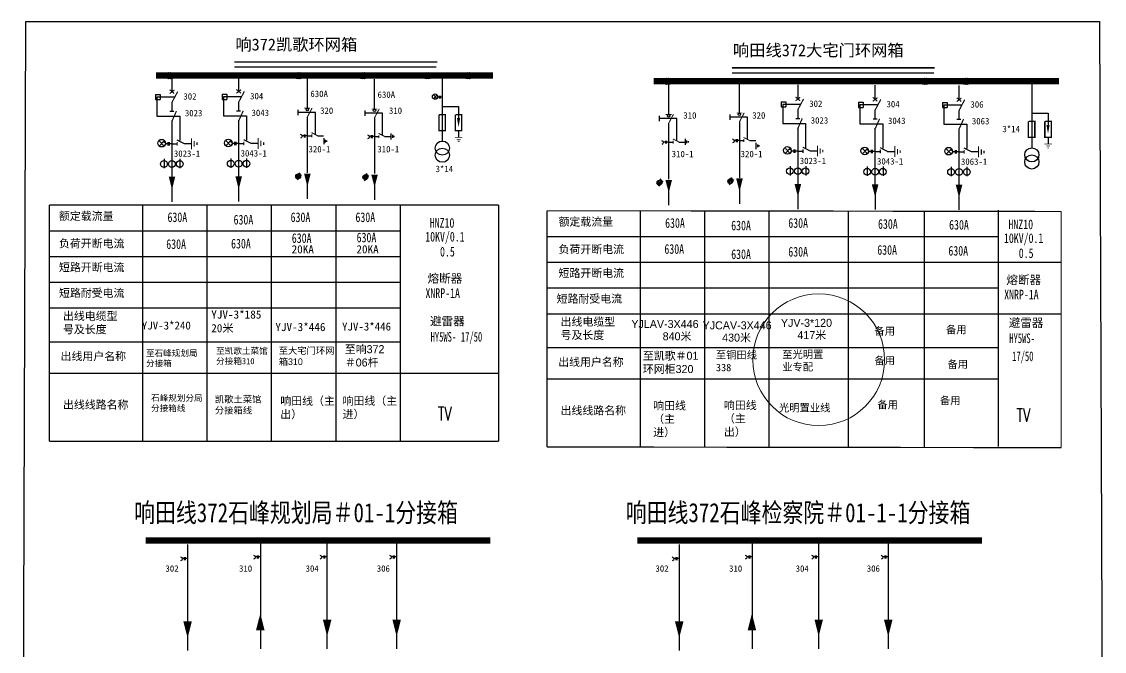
# Model space of a CAD drawing. Header units: millimetres. Extents: x 4946 to 5210, y 2632 to 2947.
# Drawn here: x 4945.8 to 5210.4, y 2792.6 to 2946.6 of the extents above; entities that cross this region are included whole.
import ezdxf

# ---------------------------------------------------------------- set-up
doc = ezdxf.new("R2010")
doc.units = ezdxf.units.MM
doc.linetypes.add('ACAD_ISO02W100', pattern=[15, 12, -3])
doc.layers.add('1', color=7, linetype='Continuous')
doc.styles.add('_txtstyle_1.50_0_0', font='simsun.ttc', dxfattribs={"height": 1.5})
doc.styles.add('_txtstyle_1.95_0_0', font='simsun.ttc', dxfattribs={"height": 1.95451})
doc.styles.add('_txtstyle_2.00_0_0', font='simsun.ttc', dxfattribs={"height": 2})
doc.styles.add('_txtstyle_2.91_0_0', font='simsun.ttc', dxfattribs={"height": 2.913084})
doc.styles.add('_txtstyle_200.00_0_0200', font='simsun.ttc', dxfattribs={"height": 200})
doc.styles.add('DXFS', font='txt.shx', dxfattribs={"width": 0.7, "bigfont": 'hztxt.shx'})
doc.styles.add('ST', font='', dxfattribs={"width": 0.8})
doc.styles.get('ST').set_extended_font_data('SimSun')

# ---------------------------------------------------------------- blocks, each defined once
blk = doc.blocks.new('JD')
for points in [[(-2, 0.2), (-2, -0.2), (2, 0.2), (2, -0.2)], [(1, -1.2), (1, -0.8), (-1, -1.2), (-1, -0.8)], [(-0.5, -1.8), (-0.5, -2.2), (0.5, -1.8), (0.5, -2.2)]]:
    blk.add_trace(points)

msp = doc.modelspace()

# ---------------------------------------------------------------- linework, layer by layer
for p, q in [((4982.54, 2932.94), (4982.54, 2929.46)), ((4998.83, 2933.01), (4998.83, 2929.53)), ((5015.58, 2932.76), (5015.58, 2925.48)), ((5031.99, 2932.57), (5031.99, 2925.29)), ((5048.59, 2932.89), (5048.59, 2917.34)), ((5103.86, 2931.23), (5103.86, 2923.95)), ((5121.15, 2931.59), (5121.15, 2924.31)), ((5135.44, 2931.16), (5135.44, 2927.68)), ((5154.32, 2931.05), (5154.32, 2927.58)), ((5174.82, 2930.98), (5174.82, 2927.5)), ((5192.6, 2931.25), (5192.6, 2915.7)), ((4978.51, 2928.81), (4979.65, 2928.81)), ((4978.51, 2928.81), (4978.51, 2927.55)), ((4978.87, 2928.15), (4978.87, 2923.51)), ((4983.11, 2928.15), (4978.87, 2928.15)), ((4979.65, 2928.81), (4979.65, 2927.55)), ((4994.81, 2928.88), (4995.94, 2928.88)), ((4994.81, 2928.88), (4994.81, 2927.62)), ((4999.4, 2928.22), (4995.17, 2928.22)), ((4995.17, 2928.22), (4995.17, 2923.58)), ((4995.94, 2928.88), (4995.94, 2927.62)), ((4978.51, 2927.55), (4979.65, 2927.55)), ((4982.54, 2926.89), (4982.54, 2924.77)), ((4994.81, 2927.62), (4995.94, 2927.62)), ((4998.83, 2926.96), (4998.83, 2924.84)), ((5048.57, 2925.91), (5052.58, 2925.91)), ((5052.58, 2925.91), (5052.58, 2922.98)), ((5131.41, 2927.03), (5131.41, 2925.77)), ((5131.41, 2927.03), (5132.55, 2927.03)), ((5131.41, 2925.77), (5132.55, 2925.77)), ((5136.01, 2926.37), (5131.77, 2926.37)), ((5131.77, 2926.37), (5131.77, 2921.73)), ((5132.55, 2927.03), (5132.55, 2925.77)), ((5150.29, 2926.92), (5150.29, 2925.66)), ((5150.29, 2926.92), (5151.43, 2926.92)), ((5150.29, 2925.66), (5151.43, 2925.66)), ((5154.89, 2926.27), (5150.65, 2926.27)), ((5150.65, 2926.27), (5150.65, 2921.62)), ((5151.43, 2926.92), (5151.43, 2925.66)), ((5170.79, 2926.84), (5170.79, 2925.59)), ((5170.79, 2926.84), (5171.92, 2926.84)), ((5170.79, 2925.59), (5171.92, 2925.59)), ((5175.38, 2926.19), (5171.15, 2926.19)), ((5171.15, 2926.19), (5171.15, 2921.55)), ((5171.92, 2926.84), (5171.92, 2925.59)), ((4978.87, 2923.51), (4984.46, 2923.51)), ((4984.46, 2923.51), (4984.46, 2917.57)), ((4995.17, 2923.58), (5000.75, 2923.58)), ((5000.75, 2923.58), (5000.75, 2917.64)), ((5015.63, 2923.34), (5015.63, 2909.64)), ((5032.04, 2923.14), (5032.04, 2909.45)), ((5135.44, 2925.11), (5135.44, 2922.99)), ((5154.32, 2925), (5154.32, 2922.88)), ((5174.82, 2924.93), (5174.82, 2922.81)), ((5192.59, 2924.27), (5196.59, 2924.27)), ((5196.59, 2924.27), (5196.59, 2921.34)), ((4982.54, 2922.43), (4982.54, 2908.62)), ((4998.83, 2922.5), (4998.83, 2908.69)), ((5103.91, 2921.81), (5103.91, 2908.11)), ((5121.2, 2922.17), (5121.2, 2908.47)), ((5131.77, 2921.73), (5137.36, 2921.73)), ((5135.44, 2920.65), (5135.44, 2906.84)), ((5137.36, 2921.73), (5137.36, 2915.79)), ((5150.65, 2921.62), (5156.24, 2921.62)), ((5154.32, 2920.54), (5154.32, 2906.74)), ((5156.24, 2921.62), (5156.24, 2915.68)), ((5171.15, 2921.55), (5176.74, 2921.55)), ((5174.82, 2920.47), (5174.82, 2906.66)), ((5176.74, 2921.55), (5176.74, 2915.61)), ((5015.63, 2918.69), (5016.72, 2918.69)), ((5018.14, 2918.72), (5019.62, 2918.72)), ((5032.04, 2918.5), (5033.13, 2918.5)), ((5034.55, 2918.53), (5036.03, 2918.53)), ((5052.58, 2919.9), (5052.58, 2918.39)), ((5121.2, 2917.52), (5122.28, 2917.52)), ((5123.71, 2917.55), (5125.19, 2917.55)), ((5196.59, 2918.26), (5196.59, 2916.75)), ((4982.54, 2916.76), (4983.85, 2916.76)), ((4985.55, 2916.8), (4987.33, 2916.8)), ((4998.83, 2916.83), (5000.14, 2916.83)), ((5001.85, 2916.87), (5003.62, 2916.87)), ((5103.91, 2917.16), (5105, 2917.16)), ((5106.42, 2917.19), (5107.9, 2917.19)), ((5135.44, 2914.98), (5136.75, 2914.98)), ((5138.45, 2915.02), (5140.23, 2915.02)), ((5154.32, 2914.87), (5155.63, 2914.87)), ((5157.33, 2914.91), (5159.11, 2914.91)), ((5177.83, 2914.84), (5179.61, 2914.84)), ((4980.66, 2913.07), (4980.66, 2910.77)), ((4984.5, 2913.07), (4984.5, 2910.77)), ((4996.96, 2913.14), (4996.96, 2910.84)), ((5000.79, 2913.14), (5000.79, 2910.84)), ((5174.82, 2914.8), (5176.12, 2914.8)), ((5013.73, 2909.67), (5012.69, 2908.43)), ((5133.56, 2911.29), (5133.56, 2908.99)), ((5137.4, 2911.29), (5137.4, 2908.99)), ((5152.44, 2911.19), (5152.44, 2908.88)), ((5156.28, 2911.19), (5156.28, 2908.88)), ((5172.94, 2911.11), (5172.94, 2908.81)), ((5176.78, 2911.11), (5176.78, 2908.81)), ((5013.96, 2909.43), (5012.92, 2908.18)), ((5014.17, 2909.17), (5013.13, 2907.92)), ((5015.63, 2908.85), (5015.63, 2903.27)), ((5030.14, 2909.48), (5029.09, 2908.23)), ((5030.37, 2909.24), (5029.33, 2907.99)), ((5030.58, 2908.98), (5029.53, 2907.73)), ((5032.03, 2908.65), (5032.03, 2903.08)), ((5102.01, 2908.15), (5100.97, 2906.9)), ((5102.24, 2907.9), (5101.2, 2906.65)), ((5102.45, 2907.64), (5101.41, 2906.4)), ((5103.91, 2907.32), (5103.91, 2901.74)), ((5119.3, 2908.5), (5118.25, 2907.26)), ((5119.53, 2908.26), (5118.49, 2907.01)), ((5119.73, 2908), (5118.69, 2906.75)), ((5121.19, 2907.68), (5121.19, 2902.1)), ((4982.55, 2906.77), (4982.55, 2902.56)), ((4998.84, 2906.84), (4998.84, 2902.63)), ((5135.45, 2904.99), (5135.45, 2900.78)), ((5154.33, 2904.88), (5154.33, 2900.68)), ((5174.83, 2904.81), (5174.83, 2900.6)), ((4975.39, 2901.78), (4975.39, 2844.02)), ((4975.39, 2901.78), (4975.39, 2844.02)), ((4991.12, 2901.78), (4991.12, 2844.02)), ((5006.84, 2901.78), (5006.84, 2844.02)), ((5022.57, 2901.78), (5022.57, 2882.9)), ((5038.29, 2901.78), (5038.29, 2844.02)), ((5096.97, 2900.37), (5096.97, 2842.62)), ((5096.97, 2900.37), (5096.97, 2842.62)), ((5112.69, 2900.37), (5112.69, 2842.62)), ((5128.42, 2900.37), (5128.42, 2842.62)), ((5147.75, 2900.24), (5147.75, 2881.36)), ((5166.35, 2900.12), (5166.35, 2842.37)), ((5184.44, 2900.49), (5184.44, 2842.74)), ((5022.57, 2882.9), (5022.57, 2844.02)), ((5147.75, 2881.36), (5147.75, 2842.49))]:
    msp.add_line(p, q)
at = {"linetype": 'Continuous'}
for p, q in [((5047.27, 2928.63), (5046.51, 2927.81)), ((5046.51, 2928.63), (5047.27, 2927.81)), ((4995.82, 2917.48), (4996.91, 2916.31)), ((4996.91, 2917.48), (4995.82, 2916.31)), ((5019.66, 2918.14), (5019.66, 2916.65)), ((5020.01, 2917.75), (5020.01, 2917.06)), ((5020.36, 2917.56), (5020.36, 2917.24)), ((5036.07, 2919.3), (5036.07, 2917.81)), ((5036.42, 2918.91), (5036.42, 2918.22)), ((5036.76, 2918.72), (5036.76, 2918.4)), ((5107.94, 2917.97), (5107.94, 2916.47)), ((5108.29, 2917.58), (5108.29, 2916.89)), ((4979.53, 2917.41), (4980.61, 2916.24)), ((4980.61, 2917.41), (4979.53, 2916.24)), ((5108.64, 2917.38), (5108.64, 2917.06)), ((5125.23, 2916.97), (5125.23, 2915.48)), ((5125.58, 2916.58), (5125.58, 2915.89)), ((5125.92, 2916.39), (5125.92, 2916.07)), ((5133.51, 2915.63), (5132.43, 2914.46)), ((5132.43, 2915.63), (5133.51, 2914.46)), ((5152.4, 2915.52), (5151.31, 2914.35)), ((5151.31, 2915.52), (5152.4, 2914.35)), ((5172.89, 2915.45), (5171.81, 2914.28)), ((5171.81, 2915.45), (5172.89, 2914.28)), ((4952.63, 2895.49), (5038.29, 2895.49)), ((5074.2, 2894.08), (5184.44, 2894.08)), ((4952.63, 2889.2), (5038.29, 2889.2)), ((5074.2, 2887.79), (5199.81, 2887.79)), ((4952.63, 2882.91), (5038.29, 2882.91)), ((5038.22, 2882.91), (5038.29, 2882.91)), ((5074.2, 2881.5), (5184.44, 2881.5)), ((4952.63, 2876.62), (5038.29, 2876.62)), ((5074.2, 2875.21), (5199.81, 2875.21)), ((4952.63, 2868.32), (5038.29, 2868.32)), ((5074.2, 2866.92), (5184.44, 2866.92)), ((4952.63, 2860.65), (5062.41, 2860.65)), ((5074.2, 2859.25), (5184.44, 2859.25))]:
    msp.add_line(p, q, dxfattribs=at)
at = {"color": 0}
msp.add_lwpolyline([(4946.89, 2946.63), (5209.14, 2946.63), (5210.35, 2631.73), (4945.85, 2632.25)], close=True, dxfattribs=at)
for points, const_width in [([(4997.84, 2936.76), (5047.36, 2936.76)], 0.393), ([(4978.68, 2933.44), (5060.98, 2933.44)], 1.57), ([(5119.41, 2935.35), (5168.93, 2935.35)], 0.393), ([(5100.25, 2932.04), (5199.28, 2932.04)], 1.57), ([(4982, 2929.04), (4983.15, 2929.9)], 0.283), ([(4982.01, 2929.99), (4983.12, 2929.06)], 0.283), ([(4982.54, 2926.82), (4983.96, 2929.5)], 0.283), ([(4998.3, 2929.11), (4999.45, 2929.97)], 0.283), ([(4998.31, 2930.05), (4999.42, 2929.13)], 0.283), ([(4998.83, 2926.88), (5000.25, 2929.57)], 0.283), ([(5134.9, 2927.26), (5136.05, 2928.12)], 0.283), ([(5134.91, 2928.2), (5136.02, 2927.28)], 0.283), ([(5153.78, 2927.15), (5154.93, 2928.02)], 0.283), ([(5153.79, 2928.1), (5154.9, 2927.17)], 0.283), ([(5174.28, 2927.08), (5175.43, 2927.94)], 0.283), ([(5174.29, 2928.02), (5175.4, 2927.1)], 0.283), ([(5014.93, 2925.45), (5016.33, 2925.45)], 0.236), ([(5015.63, 2923.28), (5016.81, 2925.51)], 0.236), ([(5032.04, 2923.08), (5033.22, 2925.32)], 0.236), ([(5135.44, 2925.03), (5136.86, 2927.72)], 0.283), ([(5154.32, 2924.93), (5155.74, 2927.61)], 0.283), ([(5174.82, 2924.85), (5176.23, 2927.54)], 0.283), ([(4982.03, 2924.7), (4983.08, 2924.7)], 0.283), ([(4982.48, 2922.09), (4983.67, 2924.76)], 0.283), ([(4998.33, 2924.77), (4999.38, 2924.77)], 0.283), ([(4998.78, 2922.15), (4999.97, 2924.82)], 0.283), ([(5031.34, 2925.26), (5032.73, 2925.26)], 0.236), ([(5047.79, 2923.91), (5047.79, 2920), (5049.35, 2920), (5049.35, 2923.91), (5047.84, 2923.91)], 0.33), ([(5051.8, 2923.91), (5051.8, 2920), (5053.36, 2920), (5053.36, 2923.91), (5051.85, 2923.91)], 0.33), ([(5103.22, 2923.92), (5104.61, 2923.92)], 0.236), ([(5103.91, 2921.75), (5105.09, 2923.98)], 0.236), ([(5120.5, 2924.28), (5121.89, 2924.28)], 0.236), ([(5121.2, 2922.11), (5122.38, 2924.34)], 0.236), ([(5134.93, 2922.91), (5135.98, 2922.91)], 0.283), ([(5135.38, 2920.3), (5136.57, 2922.97)], 0.283), ([(5153.81, 2922.81), (5154.86, 2922.81)], 0.283), ([(5154.26, 2920.2), (5155.45, 2922.87)], 0.283), ([(5174.31, 2922.73), (5175.36, 2922.73)], 0.283), ([(5174.76, 2920.12), (5175.95, 2922.79)], 0.283), ([(5191.8, 2922.27), (5191.8, 2918.36), (5193.37, 2918.36), (5193.37, 2922.27), (5191.85, 2922.27)], 0.33), ([(5195.81, 2922.27), (5195.81, 2918.36), (5197.38, 2918.36), (5197.38, 2922.27), (5195.86, 2922.27)], 0.33), ([(4983.77, 2917.7), (4985.66, 2916.76)], 0.283), ([(5000.07, 2917.77), (5001.95, 2916.83)], 0.283), ([(5016.66, 2919.48), (5018.23, 2918.69)], 0.236), ([(5016.72, 2919.06), (5016.72, 2918.33)], 0.236), ([(5033.06, 2919.29), (5034.64, 2918.5)], 0.236), ([(5033.13, 2918.86), (5033.13, 2918.14)], 0.236), ([(5104.94, 2917.95), (5106.51, 2917.16)], 0.236), ([(5105, 2917.53), (5105, 2916.8)], 0.236), ([(5122.22, 2918.31), (5123.8, 2917.52)], 0.236), ([(5122.28, 2917.89), (5122.28, 2917.16)], 0.236), ([(4983.85, 2917.2), (4983.85, 2916.33)], 0.283), ([(5000.14, 2917.26), (5000.14, 2916.39)], 0.283), ([(5136.67, 2915.92), (5138.56, 2914.98)], 0.283), ([(5136.75, 2915.41), (5136.75, 2914.54)], 0.283), ([(5155.55, 2915.82), (5157.44, 2914.87)], 0.283), ([(5155.63, 2915.31), (5155.63, 2914.44)], 0.283), ([(5176.05, 2915.74), (5177.94, 2914.8)], 0.283), ([(5176.12, 2915.23), (5176.12, 2914.36)], 0.283)]:
    msp.add_lwpolyline(points, dxfattribs=dict(const_width=const_width))
for points in [[(4997.84, 2935.55), (5047.12, 2935.55)], [(5119.41, 2934.14), (5168.69, 2934.14)], [(5013.31, 2925.09), (5013.31, 2923.78)], [(5029.72, 2924.9), (5029.72, 2923.59)], [(5101.59, 2923.57), (5101.59, 2922.25)], [(5118.87, 2923.93), (5118.87, 2922.61)], [(5014.84, 2918.71), (5014.34, 2918.71)], [(5014.84, 2919.04), (5014.84, 2918.32)], [(5015.06, 2919.04), (5015.06, 2918.32)], [(5015.63, 2918.71), (5015.06, 2918.71)], [(5031.24, 2918.51), (5030.75, 2918.51)], [(5031.24, 2918.84), (5031.24, 2918.13)], [(5031.46, 2918.84), (5031.46, 2918.13)], [(5032.03, 2918.51), (5031.46, 2918.51)], [(5103.12, 2917.51), (5103.12, 2916.79)], [(5103.34, 2917.51), (5103.34, 2916.79)], [(5120.4, 2917.54), (5119.91, 2917.54)], [(5120.4, 2917.87), (5120.4, 2917.15)], [(5120.62, 2917.87), (5120.62, 2917.15)], [(5121.19, 2917.54), (5120.62, 2917.54)], [(4981.59, 2916.78), (4980.99, 2916.78)], [(4981.59, 2917.17), (4981.59, 2916.31)], [(4981.85, 2917.17), (4981.85, 2916.31)], [(4982.54, 2916.78), (4981.85, 2916.78)], [(4997.88, 2916.84), (4997.29, 2916.84)], [(4997.88, 2917.24), (4997.88, 2916.38)], [(4998.15, 2917.24), (4998.15, 2916.38)], [(4998.83, 2916.84), (4998.15, 2916.84)], [(5103.12, 2917.18), (5102.62, 2917.18)], [(5103.91, 2917.18), (5103.34, 2917.18)], [(5134.49, 2914.99), (5133.89, 2914.99)], [(5134.49, 2915.39), (5134.49, 2914.53)], [(5134.75, 2915.39), (5134.75, 2914.53)], [(5135.44, 2914.99), (5134.75, 2914.99)], [(5153.37, 2914.89), (5152.77, 2914.89)], [(5153.37, 2915.29), (5153.37, 2914.43)], [(5153.63, 2915.29), (5153.63, 2914.43)], [(5154.32, 2914.89), (5153.63, 2914.89)], [(5173.87, 2915.21), (5173.87, 2914.35)], [(5174.13, 2915.21), (5174.13, 2914.35)], [(5173.87, 2914.81), (5173.27, 2914.81)], [(5174.82, 2914.81), (5174.13, 2914.81)]]:
    msp.add_lwpolyline(points)
at = {"linetype": 'ACAD_ISO02W100'}
for points in [[(5017.62, 2919.06), (5017.62, 2924.44), (5013.31, 2924.44)], [(5034.03, 2918.87), (5034.03, 2924.24), (5029.72, 2924.24)], [(5105.9, 2917.53), (5105.9, 2922.91), (5101.59, 2922.91)], [(5123.19, 2917.89), (5123.19, 2923.27), (5118.87, 2923.27)]]:
    msp.add_lwpolyline(points, dxfattribs=at)
for points, format in [([(5052.58, 2923.03, 0.771, 0, 0), (5052.58, 2920.83, 0, 0, 0)], "xyseb"), ([(5196.59, 2921.39, 0.771, 0, 0), (5196.59, 2919.19, 0, 0, 0)], "xyseb"), ([(5013.92, 2919.11, -0.877934), (5013.94, 2918.15)], "xyb"), ([(5030.32, 2918.92, -0.877934), (5030.34, 2917.96)], "xyb"), ([(5102.2, 2917.58, -0.877934), (5102.22, 2916.62)], "xyb"), ([(5119.48, 2917.94, -0.877934), (5119.5, 2916.98)], "xyb"), ([(4980.48, 2917.26, -0.877934), (4980.51, 2916.11)], "xyb"), ([(4996.78, 2917.33, -0.877934), (4996.8, 2916.18)], "xyb"), ([(5133.38, 2915.48, -0.877934), (5133.41, 2914.33)], "xyb"), ([(5152.27, 2915.37, -0.877934), (5152.29, 2914.23)], "xyb"), ([(5172.76, 2915.3, -0.877934), (5172.78, 2914.15)], "xyb"), ([(4982.58, 2908.73, 1.61, 0, 0), (4982.58, 2905.53, 0, 0, 0)], "xyseb"), ([(4998.87, 2908.8, 1.61, 0, 0), (4998.87, 2905.6, 0, 0, 0)], "xyseb"), ([(5015.65, 2909.44, 1.61, 0, 0), (5015.65, 2906.24, 0, 0, 0)], "xyseb"), ([(5032.06, 2909.24, 1.61, 0, 0), (5032.06, 2906.05, 0, 0, 0)], "xyseb"), ([(5103.93, 2907.91, 1.61, 0, 0), (5103.93, 2904.71, 0, 0, 0)], "xyseb"), ([(5121.22, 2908.27, 1.61, 0, 0), (5121.22, 2905.07, 0, 0, 0)], "xyseb"), ([(5135.48, 2906.95, 1.61, 0, 0), (5135.48, 2903.75, 0, 0, 0)], "xyseb"), ([(5154.36, 2906.84, 1.61, 0, 0), (5154.36, 2903.65, 0, 0, 0)], "xyseb"), ([(5174.85, 2906.77, 1.61, 0, 0), (5174.85, 2903.57, 0, 0, 0)], "xyseb")]:
    msp.add_lwpolyline(points, format=format)
at = {"linetype": 'Continuous', "const_width": 0.302}
for points in [[(4952.63, 2901.78), (4952.63, 2844.02)], [(4975.39, 2901.78), (4952.63, 2901.78)], [(5062.41, 2901.78), (4975.39, 2901.78)], [(5062.41, 2844.02), (5062.41, 2901.78)], [(5096.97, 2900.37), (5074.2, 2900.37)], [(5074.2, 2900.37), (5074.2, 2842.62)], [(5199.81, 2900.2), (5096.97, 2900.37)], [(5199.81, 2842.45), (5199.81, 2900.2)], [(4952.63, 2844.02), (5062.41, 2844.02)], [(5074.2, 2842.62), (5199.81, 2842.45)]]:
    msp.add_lwpolyline(points, dxfattribs=at)
for centre, radius in [((4981.84, 2933.42), 0.783), ((4982.33, 2933.42), 0.783), ((5013.29, 2933.42), 0.783), ((5013.78, 2933.42), 0.783), ((5029.02, 2933.42), 0.783), ((5029.5, 2933.42), 0.783), ((5044.74, 2933.42), 0.783), ((5045.23, 2933.42), 0.783), ((5054.75, 2933.42), 0.783), ((5055.23, 2933.42), 0.783), ((5103.41, 2932.02), 0.783), ((5103.9, 2932.02), 0.783), ((5166.31, 2932.02), 0.783), ((5166.8, 2932.02), 0.783), ((5176.32, 2932.02), 0.783), ((5176.8, 2932.02), 0.783), ((5015.63, 2925.12), 0.302), ((5032.04, 2924.93), 0.302), ((5103.91, 2923.59), 0.302), ((5121.2, 2923.95), 0.302), ((5048.62, 2915.69), 1.73), ((5048.62, 2913.96), 1.73), ((5192.63, 2914.05), 1.73), ((4980.62, 2911.82), 0.817), ((4982.56, 2911.82), 0.817), ((4984.46, 2911.82), 0.817), ((4996.92, 2911.89), 0.817), ((4998.86, 2911.89), 0.817), ((5000.75, 2911.89), 0.817), ((5192.63, 2912.32), 1.73), ((5133.52, 2910.04), 0.817), ((5135.46, 2910.04), 0.817), ((5137.36, 2910.04), 0.817), ((5152.4, 2909.93), 0.817), ((5154.34, 2909.93), 0.817), ((5156.24, 2909.93), 0.817), ((5172.9, 2909.86), 0.817), ((5174.84, 2909.86), 0.817), ((5176.74, 2909.86), 0.817), ((5013.4, 2908.8), 0.596), ((5029.81, 2908.6), 0.596), ((5101.68, 2907.27), 0.596), ((5118.97, 2907.63), 0.596)]:
    msp.add_circle(centre, radius)
at = {"linetype": 'Continuous'}
for centre, radius in [((5046.86, 2928.28), 0.653), ((4980.03, 2916.91), 0.933), ((4996.32, 2916.98), 0.933), ((5132.93, 2915.13), 0.933), ((5151.81, 2915.02), 0.933), ((5172.31, 2914.95), 0.933)]:
    msp.add_circle(centre, radius, dxfattribs=at)
at = {"color": 12, "linetype": 'Continuous', "lineweight": 0, "ltscale": 2.686806, "true_color": 0xc00000}
msp.add_circle((5140.57, 2863.95), 16.11, dxfattribs=at)
at = {"layer": '1'}
for p, q in [((4986.35, 2818.8), (4986.35, 2799.06)), ((5004.19, 2819.21), (5004.19, 2799.47)), ((5020.43, 2819.21), (5020.43, 2799.47)), ((5037.41, 2819.21), (5037.41, 2799.47)), ((5106.45, 2818.8), (5106.45, 2799.06)), ((5124.29, 2819.21), (5124.29, 2799.47)), ((5140.53, 2819.21), (5140.53, 2799.47)), ((5157.51, 2819.21), (5157.51, 2799.47)), ((4986.36, 2797.53), (4986.36, 2792.83)), ((5004.2, 2797.94), (5004.2, 2793.24)), ((5020.44, 2797.94), (5020.44, 2793.24)), ((5037.42, 2797.94), (5037.42, 2793.24)), ((5106.45, 2797.53), (5106.45, 2792.83)), ((5124.3, 2797.94), (5124.3, 2793.24)), ((5140.54, 2797.94), (5140.54, 2793.24)), ((5157.52, 2797.94), (5157.52, 2793.24))]:
    msp.add_line(p, q, dxfattribs=at)
for points, format in [([(5047.17, 2928.54, -0.877934), (5047.19, 2927.73)], "xyb"), ([(5047.18, 2928.53, -0.877934), (5047.19, 2927.72)], "xyb"), ([(4980.48, 2917.28, -0.877934), (4980.5, 2916.13)], "xyb"), ([(4996.78, 2917.34, -0.877934), (4996.8, 2916.2)], "xyb"), ([(5133.38, 2915.49, -0.877934), (5133.4, 2914.35)], "xyb"), ([(5152.26, 2915.39, -0.877934), (5152.28, 2914.24)], "xyb"), ([(5172.76, 2915.31, -0.877934), (5172.78, 2914.17)], "xyb"), ([(4984.65, 2815.75, -0.877934), (4984.67, 2814.8)], "xyb"), ([(5002.49, 2816.16, -0.877934), (5002.51, 2815.21)], "xyb"), ([(5018.73, 2816.16, -0.877934), (5018.75, 2815.21)], "xyb"), ([(5035.71, 2816.16, -0.877934), (5035.73, 2815.21)], "xyb"), ([(5104.75, 2815.75, -0.877934), (5104.77, 2814.8)], "xyb"), ([(5122.59, 2816.16, -0.877934), (5122.61, 2815.21)], "xyb"), ([(5138.83, 2816.16, -0.877934), (5138.85, 2815.21)], "xyb"), ([(5155.81, 2816.16, -0.877934), (5155.83, 2815.21)], "xyb"), ([(5004.15, 2797.81, 2.08, 0, 0), (5004.15, 2801.94, 0, 0, 0)], "xyseb"), ([(5020.48, 2800.4, 2.08, 0, 0), (5020.48, 2796.27, 0, 0, 0)], "xyseb"), ([(5037.46, 2800.4, 2.08, 0, 0), (5037.46, 2796.27, 0, 0, 0)], "xyseb"), ([(5124.25, 2797.81, 2.08, 0, 0), (5124.25, 2801.94, 0, 0, 0)], "xyseb"), ([(5140.57, 2800.4, 2.08, 0, 0), (5140.57, 2796.27, 0, 0, 0)], "xyseb"), ([(5157.56, 2800.4, 2.08, 0, 0), (5157.56, 2796.27, 0, 0, 0)], "xyseb"), ([(4986.39, 2799.98, 2.08, 0, 0), (4986.39, 2795.86, 0, 0, 0)], "xyseb"), ([(5106.49, 2799.98, 2.08, 0, 0), (5106.49, 2795.86, 0, 0, 0)], "xyseb")]:
    msp.add_lwpolyline(points, format=format, dxfattribs=at)
for points in [[(5047.95, 2928.19), (5047.53, 2928.19)], [(5047.95, 2928.46), (5047.95, 2927.86)], [(5048.13, 2928.46), (5048.13, 2927.86)], [(5048.61, 2928.19), (5048.13, 2928.19)], [(4985.56, 2815.35), (4985.07, 2815.35)], [(4985.56, 2815.67), (4985.56, 2814.96)], [(4985.78, 2815.67), (4985.78, 2814.96)], [(4986.35, 2815.35), (4985.78, 2815.35)], [(5003.41, 2815.76), (5002.91, 2815.76)], [(5003.41, 2816.09), (5003.41, 2815.37)], [(5003.63, 2816.09), (5003.63, 2815.37)], [(5004.19, 2815.76), (5003.63, 2815.76)], [(5019.65, 2815.76), (5019.15, 2815.76)], [(5019.65, 2816.09), (5019.65, 2815.37)], [(5019.86, 2816.09), (5019.86, 2815.37)], [(5020.43, 2815.76), (5019.86, 2815.76)], [(5036.63, 2815.76), (5036.13, 2815.76)], [(5036.63, 2816.09), (5036.63, 2815.37)], [(5036.85, 2816.09), (5036.85, 2815.37)], [(5037.41, 2815.76), (5036.85, 2815.76)], [(5105.66, 2815.35), (5105.17, 2815.35)], [(5105.66, 2815.67), (5105.66, 2814.96)], [(5105.88, 2815.67), (5105.88, 2814.96)], [(5106.44, 2815.35), (5105.88, 2815.35)], [(5123.5, 2815.76), (5123.01, 2815.76)], [(5123.5, 2816.09), (5123.5, 2815.37)], [(5123.72, 2816.09), (5123.72, 2815.37)], [(5124.29, 2815.76), (5123.72, 2815.76)], [(5139.74, 2815.76), (5139.25, 2815.76)], [(5139.74, 2816.09), (5139.74, 2815.37)], [(5139.96, 2816.09), (5139.96, 2815.37)], [(5140.53, 2815.76), (5139.96, 2815.76)], [(5156.72, 2815.76), (5156.23, 2815.76)], [(5156.72, 2816.09), (5156.72, 2815.37)], [(5156.94, 2816.09), (5156.94, 2815.37)], [(5157.51, 2815.76), (5156.94, 2815.76)]]:
    msp.add_lwpolyline(points, dxfattribs=at)
at = {"layer": '1', "const_width": 1.56}
for points in [[(4976.12, 2819.73), (5060.38, 2819.73)], [(5096.22, 2819.73), (5180.48, 2819.73)]]:
    msp.add_lwpolyline(points, dxfattribs=at)

# ---------------------------------------------------------------- block references
at = {"xscale": 0.6604415997862816, "yscale": 0.6604415997862816, "zscale": 0.6604416, "rotation": 90}
for p in [(4987.36, 2916.75), (5003.65, 2916.82), (5140.26, 2914.97), (5159.14, 2914.86), (5179.63, 2914.78)]:
    msp.add_blockref('JD', p, dxfattribs=at)
at = {"xscale": 0.4623091199900955, "yscale": 0.4623091202229261, "zscale": 0.4623091199999998}
for p in [(5052.61, 2918.32), (5196.62, 2916.68)]:
    msp.add_blockref('JD', p, dxfattribs=at)

# ---------------------------------------------------------------- texts
for s, p in [('302', (4985.36, 2927.55)), ('304', (5001.66, 2927.62)), ('630A', (5016.39, 2928.18)), ('630A', (5032.8, 2927.98)), ('320', (5018.76, 2924.08)), ('310', (5035.58, 2924.08)), ('302', (5138.26, 2925.77)), ('304', (5157.14, 2925.67)), ('306', (5177.64, 2925.59)), ('3023', (4985.72, 2923.47)), ('3043', (5002.01, 2923.54)), ('310', (5107.49, 2922.91)), ('320', (5124.33, 2922.91)), ('3023', (5138.62, 2921.69)), ('3043', (5157.5, 2921.59)), ('3063', (5177.99, 2921.51)), ('3*14', (5185.46, 2919.59)), ('3023-1', (4983.04, 2913.57)), ('3043-1', (4999.34, 2913.64)), ('320-1', (5015.93, 2914.65)), ('310-1', (5032.74, 2914.65)), ('310-1', (5104.66, 2913.48)), ('320-1', (5121.5, 2913.48)), ('3023-1', (5135.94, 2911.79)), ('3043-1', (5154.82, 2911.68)), ('3063-1', (5175.32, 2911.61)), ('3*14', (5046.98, 2909.83)), ('302', (4980.98, 2812.11)), ('310', (4998.95, 2812.11)), ('304', (5015.22, 2812.11)), ('306', (5032.61, 2812.11)), ('302', (5100.69, 2812.11)), ('310', (5118.67, 2812.11)), ('304', (5134.94, 2812.11)), ('306', (5152.32, 2812.11))]:
    msp.add_text(s, height=1.572).set_placement(p)
for s, width, p in [('630A', 0.75, (4981.48, 2897.62)), ('630A', 0.75, (4997.62, 2897.02)), ('630A', 0.75, (5011.56, 2897.62)), ('630A', 0.75, (5027.4, 2897.62)), ('HNZ10', 0.75, (5045.55, 2896.24)), ('630A', 0.75, (5103.05, 2896.21)), ('630A', 0.75, (5119.19, 2895.61)), ('630A', 0.75, (5133.14, 2896.21)), ('630A', 0.75, (5155.06, 2895.98)), ('630A', 0.75, (5172.43, 2895.78)), ('HNZ10', 0.75, (5186.93, 2895.88)), ('630A', 0.75, (5011.85, 2892.52)), ('630A', 0.75, (5027.68, 2892.67)), ('10KV/0.1', 0.75, (5044.44, 2892.86)), ('10KV/0.1', 0.75, (5185.82, 2892.5)), ('630A', 0.75, (4981.18, 2891.05)), ('630A', 0.75, (4997.01, 2891.17)), ('0.5', 0.75, (5048.06, 2889.2)), ('630A', 0.75, (5102.87, 2889.85)), ('630A', 0.75, (5133.14, 2889.18)), ('630A', 0.75, (5154.88, 2889.62)), ('630A', 0.75, (5172.25, 2889.42)), ('0.5', 0.75, (5189.44, 2888.83)), ('630A', 0.75, (5119.19, 2888.58)), ('XNRP-1A', 0.75, (5044.5, 2879.07)), ('XNRP-1A', 0.75, (5185.88, 2878.71)), ('HY5WS-', 0.65, (5045.75, 2868.39)), ('17/50', 0.65, (5053.15, 2868.38)), ('HY5WS-', 0.65, (5187.13, 2868.02)), ('17/50', 0.65, (5187.82, 2863.62))]:
    msp.add_text(s, height=2.359, dxfattribs=dict(width=width)).set_placement(p)
at = {"style": 'DXFS', "width": 0.7}
for p in [(5047.53, 2849.12), (5188.91, 2848.75)]:
    msp.add_text('TV', height=3.276, dxfattribs=at).set_placement(p)
at = {"color": 7, "attachment_point": 1}
for s, insert, char_height, width, style in [('{\\fSimSun|b0|i0|c134|p2;响\\fKaiTi_GB2312|b0|i0|c134|p49;372\\fSimSun|b0|i0|c134|p2;凯歌环网箱}', (4998.05, 2942.49), 2.9131, 266.0196, '_txtstyle_2.91_0_0'), ('YJV-3*240', (4975.21, 2873.3), 1.955, 80.8358, '_txtstyle_1.95_0_0'), ('YJV-3*446', (5007.83, 2872.96), 2, 18.1227, '_txtstyle_2.00_0_0'), ('YJV-3*446', (5024.12, 2873.05), 1.955, 80.8358, '_txtstyle_1.95_0_0'), ('{\\f\uffbfﾬￌ￥_GB2312|b0|i0|c134|p49;响田线（主出）}', (5009.04, 2854.85), 1.9545, 14.4769, '_txtstyle_1.95_0_0'), ('{\\f\uffbfﾬￌ￥_GB2312|b0|i0|c134|p49;响田线（主进）}', (5024.25, 2854.86), 1.9545, 14.4769, '_txtstyle_1.95_0_0')]:
    msp.add_mtext(s, dxfattribs=dict(at, insert=insert, char_height=char_height, width=width, style=style))
at = {"color": 7, "insert": (5119.62, 2941.08), "char_height": 2.9131, "width": 266.0196, "attachment_point": 1}
msp.add_mtext('{\\fSimSun|b0|i0|c134|p2;响田线\\fKaiTi_GB2312|b0|i0|c134|p49;372\\fSimSun|b0|i0|c134|p2;大宅门环网箱}', dxfattribs=at)
at = {"color": 0, "attachment_point": 1}
for s, insert, char_height, width in [('{\\f\uffbfﾬￌ￥_GB2312|b0|i0|c134|p49;额定载流量}', (4954.96, 2900.07), 1.9545, 80.8358), ('{\\f\uffbfﾬￌ￥_GB2312|b0|i0|c134|p49;额定载流量}', (5077.01, 2898.66), 1.9545, 80.8358), ('{\\f\uffbfﾬￌ￥_GB2312|b0|i0|c134|p49;负荷开断电流}', (4954.96, 2893.35), 1.9545, 80.8358), ('{\\f\uffbfﾬￌ￥_GB2312|b0|i0|c134|p49;负荷开断电流}', (5077.01, 2891.94), 1.9545, 80.8358), ('{\\f\uffbfﾬￌ￥_GB2312|b0|i0|c134|p49;短路开断电流}', (4954.96, 2887.53), 1.9545, 80.8358), ('{\\f\uffbfﾬￌ￥_GB2312|b0|i0|c134|p49;短路开断电流}', (5077.01, 2886.12), 1.9545, 80.8358), ('{\\f\uffbfﾬￌ￥_GB2312|b0|i0|c134|p49;熔断器}', (5045.02, 2884.86), 2.0688, 36.018), ('{\\f\uffbfﾬￌ￥_GB2312|b0|i0|c134|p49;熔断器}', (5186.41, 2884.49), 2.0688, 36.018), ('{\\f\uffbfﾬￌ￥_GB2312|b0|i0|c134|p49;短路耐受电流}', (4954.96, 2881.25), 1.9545, 80.8358), ('{\\f\uffbfﾬￌ￥_GB2312|b0|i0|c134|p49;短路耐受电流}', (5076.54, 2879.84), 1.9545, 80.8358), ('{\\f\uffbfﾬￌ￥_GB2312|b0|i0|c134|p49;出线电缆型号及长度}', (4955.94, 2875.61), 1.9545, 13.5561), ('{\\f\uffbfﾬￌ￥_GB2312|b0|i0|c134|p49;避雷器}', (5045.62, 2874.4), 2.0688, 36.018), ('{\\f\uffbfﾬￌ￥_GB2312|b0|i0|c134|p49;出线电缆型号及长度}', (5077.51, 2874.21), 1.9545, 13.5561), ('{\\f\uffbfﾬￌ￥_GB2312|b0|i0|c134|p49;YJLAV-3X446}', (5094.8, 2873.67), 1.9545, 80.8358), ('{\\f\uffbfﾬￌ￥_GB2312|b0|i0|c134|p49;YJCAV-3X446}', (5112.21, 2873.34), 1.9545, 80.8358), ('{\\f\uffbfﾬￌ￥_GB2312|b0|i0|c134|p49;YJV-3*120}', (5131.33, 2873.95), 1.9545, 80.8358), ('{\\fSimSun|b0|i0|c134|p2;备用}', (5171.67, 2872.23), 1.8412, 13.6701), ('{\\f\uffbfﾬￌ￥_GB2312|b0|i0|c134|p49;避雷器}', (5187, 2874.03), 2.0688, 36.018), ('{\\f\uffbfﾬￌ￥_GB2312|b0|i0|c134|p49;840米}', (5102.45, 2870.66), 1.9545, 80.8358), ('{\\f\uffbfﾬￌ￥_GB2312|b0|i0|c134|p49;430米}', (5116.98, 2870.34), 1.9545, 80.8358), ('{\\f\uffbfﾬￌ￥_GB2312|b0|i0|c134|p49;417米}', (5135.36, 2870.95), 1.9545, 80.8358), ('{\\fSimSun|b0|i0|c134|p2;备用}', (5154.19, 2871.87), 1.8412, 13.6701), ('{\\fSimSun|b0|i0|c134|p2;至大宅门环网箱\\f\uffbfﾬￌ￥_GB2312|b0|i0|c134|p49;310}', (5008.64, 2866.98), 1.6235, 15.5756), ('{\\fSimSun|b0|i0|c134|p2;至响\\f\uffbfﾬￌ￥_GB2312|b0|i0|c134|p49;372\\fSimSun|b0|i0|c134|p2;＃\\f\uffbfﾬￌ￥_GB2312|b0|i0|c134|p49;06\\fSimSun|b0|i0|c134|p2;杆}', (5024.79, 2867.51), 1.95451, 12.1285), ('{\\f\uffbfﾬￌ￥_GB2312|b0|i0|c134|p49;出线用户名称}', (4955.36, 2865.78), 1.9545, 19.2839), ('{\\fSimSun|b0|i0|c134|p2;至石峰规划局分接箱}', (4976.22, 2866.31), 1.5, 12.6786), ('{\\fSimSun|b0|i0|c134|p2;至凯歌土菜馆分接箱310}', (4993.36, 2866.86), 1.5, 12.6786), ('{\\f\uffbfﾬￌ￥_GB2312|b0|i0|c134|p49;出线用户名称}', (5076.93, 2864.37), 1.9545, 19.2839), ('{\\f\uffbfﾬￌ￥_GB2312|b0|i0|c134|p49;至凯歌＃01环网柜320}', (5097.61, 2865.91), 1.9545, 14.4769), ('{\\fSimSun|b0|i0|c134|p2;至铜田线\\fKaiTi_GB2312|b0|i0|c134|p49;338}', (5115.46, 2866.05), 1.8412, 11.3645), ('{\\f\uffbfﾬￌ￥_GB2312|b0|i0|c134|p49;至光明置业专配}', (5131.67, 2866.19), 1.8412, 10.8452), ('{\\fSimSun|b0|i0|c134|p2;备用}', (5154.19, 2864.66), 1.8412, 13.6701), ('{\\fSimSun|b0|i0|c134|p2;备用}', (5172.03, 2863.76), 1.8412, 13.6701), ('{\\f\uffbfﾬￌ￥_GB2312|b0|i0|c134|p49;出线线路名称}', (4955.94, 2853.93), 1.9545, 19.2839), ('{\\fSimSun|b0|i0|c134|p2;凯歌土菜馆分接箱线}', (4993.05, 2855.09), 1.6235, 12.3907), ('{\\fSimSun|b0|i0|c134|p2;响田线（主进）}', (5100.14, 2853.7), 1.9545, 9.6731), ('{\\fSimSun|b0|i0|c134|p2;响田线（主出）}', (5117.42, 2853.79), 1.9545, 9.6731), ('{\\fSimSun|b0|i0|c134|p2;备用}', (5154.91, 2853.86), 1.8412, 13.6701), ('{\\fSimSun|b0|i0|c134|p2;备用}', (5170.19, 2854.89), 1.8412, 13.6701), ('{\\f\uffbfﾬￌ￥_GB2312|b0|i0|c134|p49;出线线路名称}', (5077.51, 2852.52), 1.9545, 19.2839), ('{\\f\uffbfﾬￌ￥_GB2312|b0|i0|c134|p49;光明置业线}', (5130.87, 2853.12), 1.8412, 13.6701)]:
    msp.add_mtext(s, dxfattribs=dict(at, insert=insert, char_height=char_height, width=width))
at = {"color": 7, "linetype": 'Continuous', "lineweight": 0, "ltscale": 1.226702, "char_height": 2, "attachment_point": 1, "style": '_txtstyle_2.00_0_0'}
for insert in [(5011.8, 2891.96), (5027.63, 2891.96)]:
    msp.add_mtext('20KA', dxfattribs=dict(at, insert=insert))
at = {"color": 7, "linetype": 'Continuous', "lineweight": 0, "ltscale": 0.731074, "insert": (4992.17, 2876.01), "char_height": 2, "attachment_point": 1, "style": '_txtstyle_200.00_0_0200'}
msp.add_mtext('YJV-3*185^M^J20米', dxfattribs=at)
at = {"color": 7, "linetype": 'Continuous', "lineweight": 0, "ltscale": 0.648874, "insert": (4977.47, 2855.35), "char_height": 1.5, "attachment_point": 1, "style": '_txtstyle_1.50_0_0'}
msp.add_mtext('石峰规划分局^M^J分接箱线', dxfattribs=at)
at = {"layer": '1', "style": 'ST', "width": 0.8}
for s, p in [('响田线372石峰规划局＃01-1分接箱', (4973.32, 2824.23)), ('响田线372石峰检察院＃01-1-1分接箱', (5093.42, 2824.23))]:
    msp.add_text(s, height=4.68, dxfattribs=at).set_placement(p)

doc.saveas('drawing.dxf')
